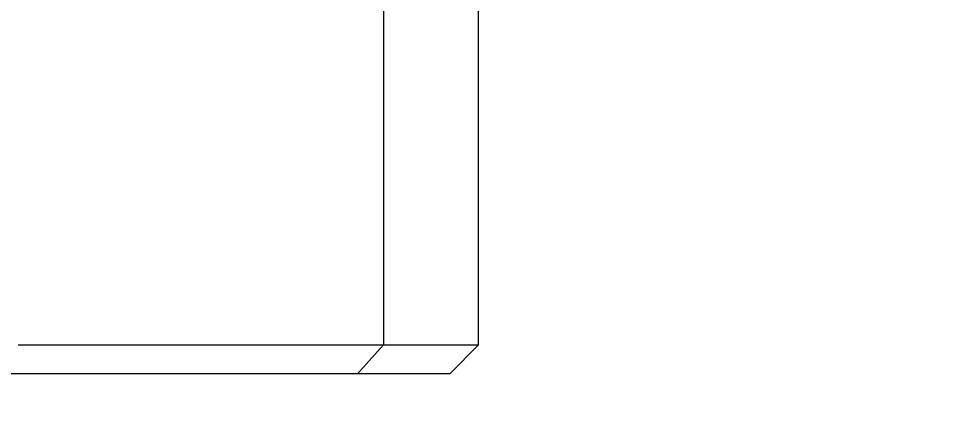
# Model space of a CAD drawing. Header units: millimetres. Extents: x 2 to 278, y 1 to 215.
# Drawn here: x 50.75 to 63.15, y 58.16 to 63.23 of the extents above; entities that cross this region are included whole.
import ezdxf

# ---------------------------------------------------------------- set-up
doc = ezdxf.new("R2010")
doc.units = ezdxf.units.MM
doc.styles.add('SLDTEXTSTYLE0', font='TXT', dxfattribs={"width": 0.75})
doc.dimstyles.new('SLDDIMSTYLE0', dxfattribs={"dimtxt": 2.116667, "dimasz": 3.175, "dimexe": 0, "dimexo": 0.0625, "dimgap": 0.529167, "dimtad": 0, "dimtih": 1, "dimtoh": 1, "dimdec": 1, "dimlfac": 0.666667, "dimrnd": 1e-09, "dimzin": 12, "dimdsep": 46, "dimtxsty": 'SLDTEXTSTYLE0', "dimsah": 1, "dimcen": 0.09, "dimadec": 0, "dimazin": 3, "dimtfac": 1, "dimtdec": 1, "dimtmove": 0, "dimatfit": 0, "dimfxl": 1, "dimfrac": 2, "dimtolj": 1, "dimtzin": 12, "dimarcsym": 0})

# ---------------------------------------------------------------- blocks, each defined once
blk = doc.blocks.new('_D_5')
at = {"color": 7, "linetype": 'Continuous', "lineweight": 0}
for p, q in [((32.033, 57.669), (32.033, 45.651)), ((56.798, 57.669), (56.798, 45.651)), ((32.033, 47.429), (25.683, 47.429)), ((40, 47.429), (39.571, 47.429)), ((39.571, 47.429), (39.571, 44.066)), ((48.83, 47.429), (49.259, 47.429)), ((49.259, 47.429), (49.259, 44.066)), ((56.798, 47.429), (63.148, 47.429)), ((39.571, 44.066), (40, 44.066)), ((49.259, 44.066), (48.83, 44.066))]:
    blk.add_line(p, q, dxfattribs=at)
for points in [[(32.033, 47.429), (28.858, 47.937), (28.858, 46.921)], [(56.798, 47.429), (59.973, 46.921), (59.973, 47.937)]]:
    blk.add_solid(points, dxfattribs=at)
at = {"color": 7, "linetype": 'Continuous', "lineweight": 0, "char_height": 2.1167, "attachment_point": 1, "style": 'SLDTEXTSTYLE0'}
for s, insert in [('16.5mm', (39.033, 50.587)), ('0.65in', (40.537, 46.794))]:
    blk.add_mtext(s, dxfattribs=dict(at, insert=insert))

msp = doc.modelspace()

# ---------------------------------------------------------------- linework, layer by layer
at = {"color": 7, "linetype": 'Continuous', "lineweight": 0}
for p, q in [((55.548, 74.941), (55.548, 58.939)), ((56.798, 58.939), (56.798, 74.941)), ((50.74, 58.939), (55.548, 58.939)), ((55.548, 58.939), (55.205, 58.558)), ((55.548, 58.939), (56.798, 58.939)), ((56.417, 58.558), (56.798, 58.939)), ((55.205, 58.558), (50.359, 58.558)), ((56.417, 58.558), (55.205, 58.558))]:
    msp.add_line(p, q, dxfattribs=at)

# ---------------------------------------------------------------- dimensions: what is measured, and where the dimension line sits
dim = msp.add_linear_dim(base=(56.798, 47.429), p1=(32.033, 58.939), p2=(56.798, 58.939), dimstyle='SLDDIMSTYLE0', dxfattribs=at)
dim.commit()
dim.dimension.update_dxf_attribs({"geometry": '_D_5', "text_midpoint": (44.415, 47.429), "dimtype": 160})

doc.saveas('drawing.dxf')
